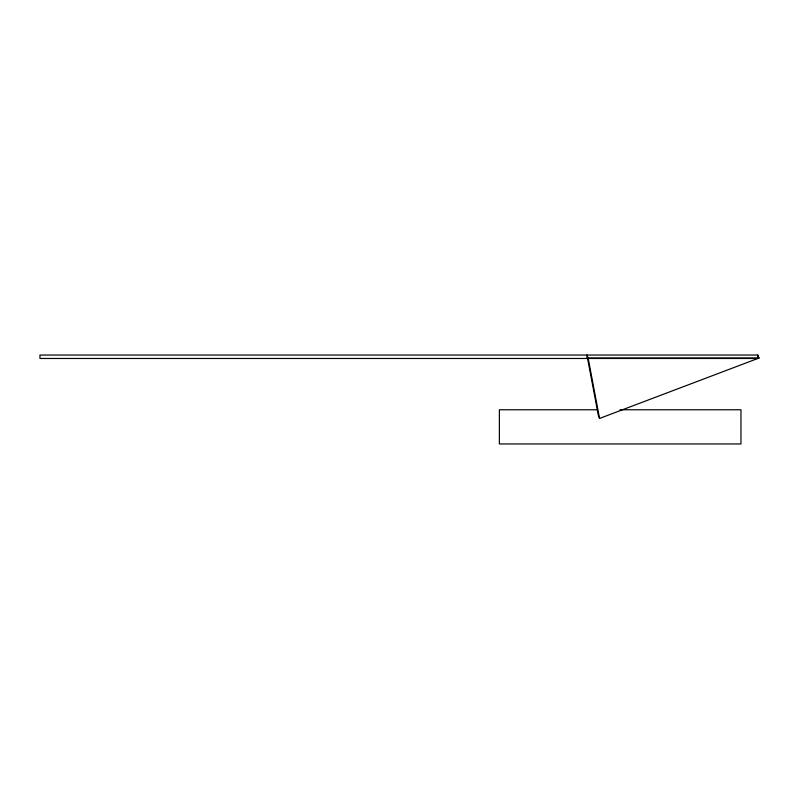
<?xml version="1.0" encoding="UTF-8"?>
<svg xmlns="http://www.w3.org/2000/svg" width="799" height="799" viewBox="0 0 799 799"><rect width="100%" height="100%" fill="white"/><g stroke="black" fill="none" stroke-linecap="round" stroke-linejoin="round"><path stroke-width="1.2" d="M587.605 358.671L598.361 415.48L599.57 418.446L759.05 358.012L757.842 355.046L39.95 355.046L39.95 358.471L757.842 358.471L757.842 355.046M586.915 358.471L586.915 355.046L588.124 358.012L759.05 358.012M597.522 409.767L499.365 409.767L499.365 443.954L740.963 443.954L740.963 409.767L619.994 409.767M588.124 358.012L599.57 418.446"/></g></svg>
